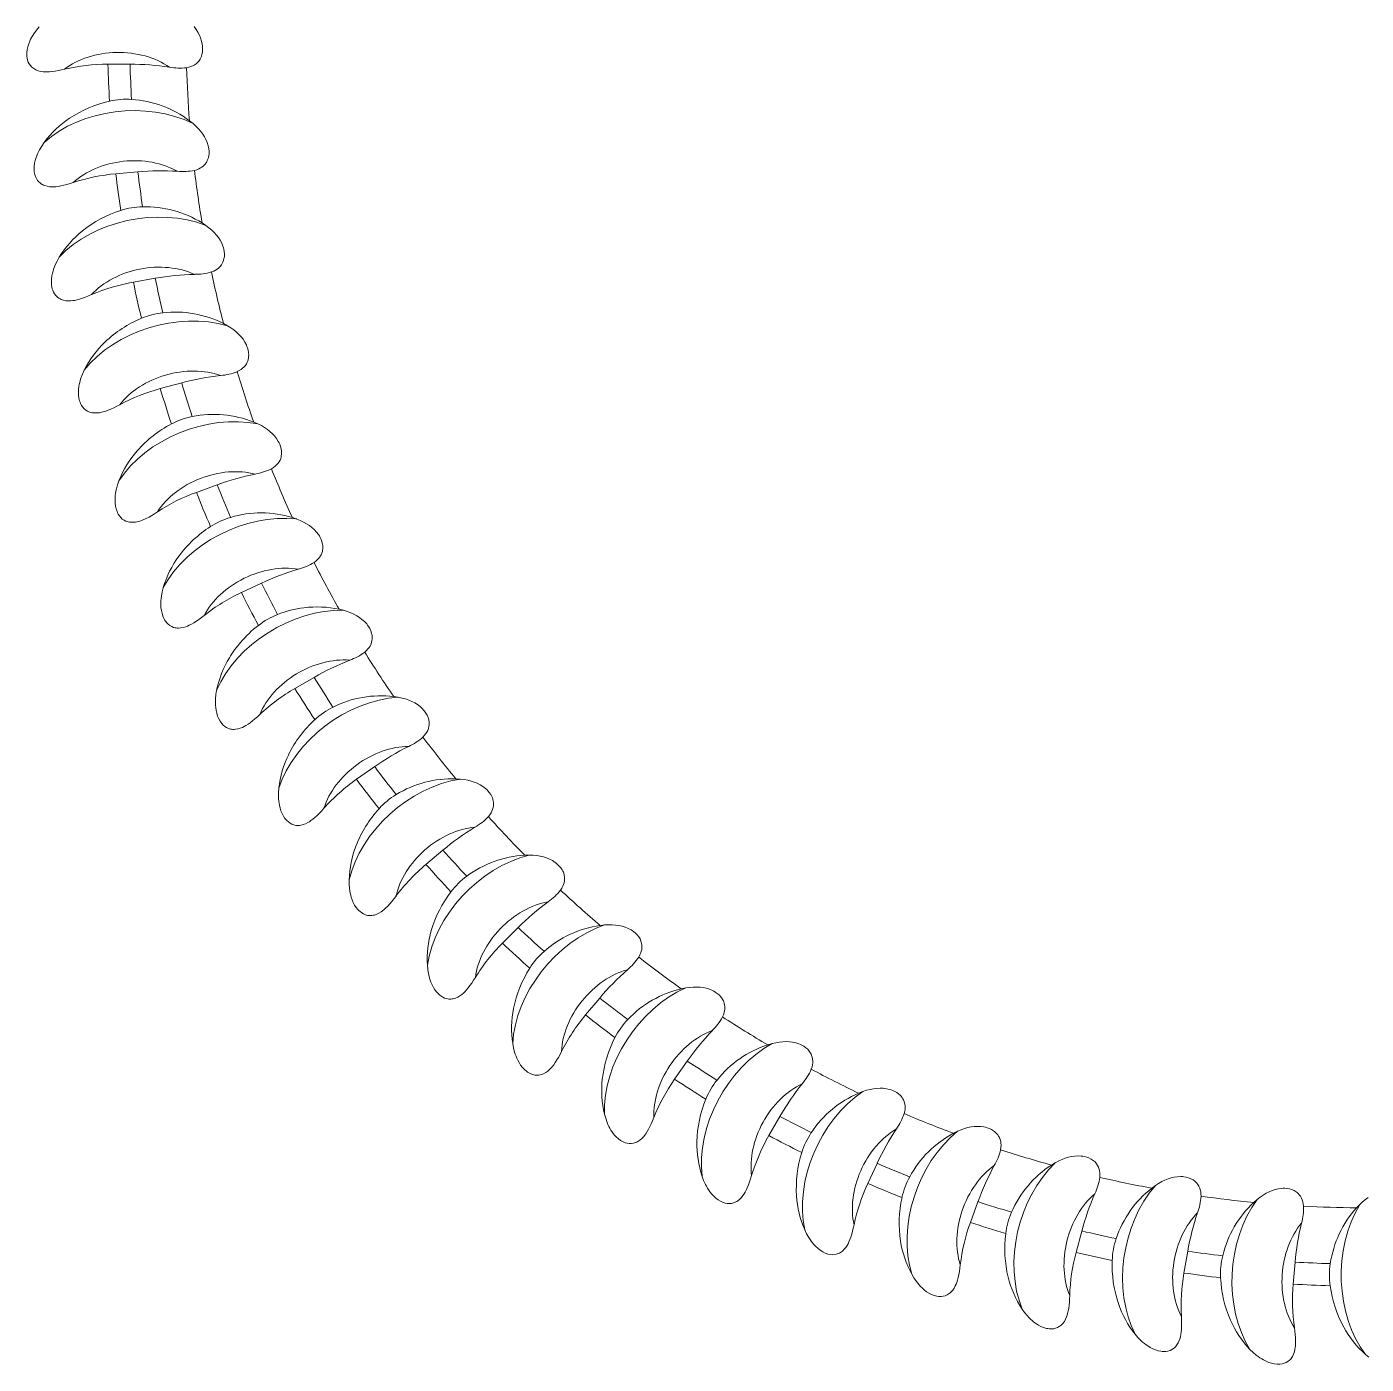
# Model space of a CAD drawing. Extents: x 89 to 596, y -47 to 440.
# Drawn here: x 535.65 to 565.92, y 186.15 to 216.38 of the extents above; entities that cross this region are included whole.
import ezdxf

# ---------------------------------------------------------------- set-up
doc = ezdxf.new("R2010")
doc.units = 0
doc.header["$LTSCALE"] = 7
doc.header["$MEASUREMENT"] = 0
doc.layers.add('8', color=252, linetype='CONTINUOUS', lineweight=15)

msp = doc.modelspace()

# ---------------------------------------------------------------- linework, layer by layer
at = {"layer": '8', "ltscale": 0.012506}
for p, q in [((537.484, 215.53), (537.984, 215.53)), ((537.665, 213.054), (538.163, 213.098)), ((540.5, 203.588), (540.953, 203.8)), ((541.71, 201.421), (542.143, 201.671)), ((552.424, 191.316), (552.674, 191.749)), ((556.978, 189.352), (557.149, 189.822))]:
    msp.add_line(p, q, dxfattribs=at)
at = {"layer": '8', "ltscale": 0.002558}
for p, q in [((539.329, 214.253), (539.409, 214.189)), ((540.099, 209.667), (540.189, 209.618)), ((542.711, 203.211), (542.811, 203.187)), ((543.946, 201.238), (544.047, 201.223)), ((545.348, 199.38), (545.45, 199.373)), ((550.444, 194.633), (550.544, 194.653)), ((556.595, 191.367), (556.686, 191.412)), ((563.382, 189.804), (563.458, 189.872))]:
    msp.add_line(p, q, dxfattribs=at)
at = {"layer": '8', "ltscale": 0.002557}
for p, q in [((539.614, 211.943), (539.699, 211.886)), ((541.654, 205.284), (541.751, 205.251)), ((546.906, 197.651), (547.008, 197.654)), ((548.609, 196.065), (548.711, 196.076)), ((552.396, 193.367), (552.494, 193.396)), ((558.809, 190.649), (558.896, 190.702)), ((561.077, 190.127), (561.159, 190.188)), ((565.706, 189.684), (565.776, 189.758))]:
    msp.add_line(p, q, dxfattribs=at)
at = {"layer": '8', "ltscale": 0.012505}
for p, q in [((538.061, 210.604), (538.553, 210.691)), ((539.484, 205.853), (539.954, 206.024)), ((543.104, 199.368), (543.514, 199.655)), ((544.672, 197.444), (545.055, 197.765)), ((546.402, 195.663), (546.755, 196.017)), ((548.28, 194.041), (548.601, 194.424)), ((550.292, 192.588), (550.579, 192.998)), ((554.658, 190.235), (554.869, 190.688)), ((559.366, 188.675), (559.495, 189.159)), ((561.804, 188.209), (561.891, 188.702)), ((564.273, 187.957), (564.317, 188.456))]:
    msp.add_line(p, q, dxfattribs=at)
at = {"layer": '8', "ltscale": 0.012507}
msp.add_line((538.668, 208.197), (539.152, 208.327), dxfattribs=at)
at = {"layer": '8', "ltscale": 0.002556}
for p, q in [((540.781, 207.441), (540.874, 207.4)), ((554.452, 192.275), (554.547, 192.312))]:
    msp.add_line(p, q, dxfattribs=at)
at = {"layer": '8'}
for points in [[(535.931, 216.375), (535.869, 216.3), (535.812, 216.22), (535.785, 216.178), (535.76, 216.134), (535.738, 216.092), (535.718, 216.049), (535.694, 215.988), (535.675, 215.926), (535.661, 215.863), (535.652, 215.798), (535.651, 215.734), (535.653, 215.703), (535.657, 215.671), (535.668, 215.624), (535.684, 215.578), (535.706, 215.536), (535.733, 215.497), (535.765, 215.464), (535.786, 215.445), (535.808, 215.429), (535.833, 215.415), (535.858, 215.402), (535.91, 215.382), (535.964, 215.368), (536.019, 215.36), (536.061, 215.357), (536.104, 215.356), (536.162, 215.358), (536.219, 215.363), (536.289, 215.372), (536.357, 215.384), (536.432, 215.399), (536.506, 215.416)], [(539.261, 215.451), (539.314, 215.462), (539.361, 215.476), (539.401, 215.492), (539.435, 215.51), (539.477, 215.539), (539.51, 215.569), (539.537, 215.599), (539.554, 215.622), (539.569, 215.645), (539.592, 215.691), (539.602, 215.719), (539.61, 215.746), (539.621, 215.8), (539.626, 215.854), (539.626, 215.908), (539.623, 215.943), (539.618, 215.979), (539.602, 216.051), (539.579, 216.123), (539.551, 216.188), (539.518, 216.252), (539.478, 216.317), (539.432, 216.381)], [(539.442, 213.131), (539.494, 213.146), (539.539, 213.164), (539.577, 213.184), (539.61, 213.205), (539.649, 213.237), (539.68, 213.27), (539.704, 213.302), (539.719, 213.326), (539.731, 213.35), (539.75, 213.399), (539.758, 213.427), (539.764, 213.455), (539.77, 213.51), (539.771, 213.564), (539.766, 213.617), (539.76, 213.653), (539.751, 213.688), (539.729, 213.758), (539.7, 213.828), (539.667, 213.89), (539.628, 213.951), (539.583, 214.012), (539.532, 214.072), (539.474, 214.131), (539.409, 214.189)], [(536.044, 213.761), (535.989, 213.681), (535.939, 213.597), (535.916, 213.552), (535.895, 213.506), (535.877, 213.462), (535.861, 213.418), (535.842, 213.355), (535.828, 213.291), (535.819, 213.227), (535.817, 213.162), (535.821, 213.098), (535.826, 213.067), (535.833, 213.036), (535.847, 212.989), (535.868, 212.946), (535.893, 212.905), (535.923, 212.869), (535.958, 212.838), (535.98, 212.822), (536.004, 212.808), (536.03, 212.796), (536.056, 212.785), (536.109, 212.77), (536.164, 212.761), (536.22, 212.758), (536.263, 212.758), (536.305, 212.761), (536.363, 212.768), (536.42, 212.778), (536.488, 212.793), (536.555, 212.811), (536.628, 212.833), (536.701, 212.856)], [(539.824, 210.835), (539.875, 210.855), (539.918, 210.877), (539.955, 210.9), (539.985, 210.923), (540.021, 210.959), (540.049, 210.994), (540.07, 211.029), (540.083, 211.054), (540.093, 211.079), (540.108, 211.129), (540.113, 211.158), (540.117, 211.186), (540.118, 211.241), (540.114, 211.295), (540.104, 211.348), (540.095, 211.383), (540.084, 211.417), (540.056, 211.485), (540.02, 211.552), (539.982, 211.611), (539.938, 211.669), (539.888, 211.725), (539.831, 211.78), (539.769, 211.834), (539.699, 211.886)], [(536.384, 211.167), (536.336, 211.082), (536.294, 210.994), (536.275, 210.947), (536.258, 210.899), (536.244, 210.854), (536.231, 210.809), (536.218, 210.745), (536.21, 210.68), (536.207, 210.615), (536.21, 210.55), (536.22, 210.487), (536.227, 210.456), (536.237, 210.426), (536.256, 210.381), (536.28, 210.339), (536.308, 210.301), (536.342, 210.268), (536.379, 210.24), (536.403, 210.226), (536.428, 210.214), (536.454, 210.204), (536.481, 210.196), (536.536, 210.185), (536.591, 210.181), (536.647, 210.182), (536.689, 210.187), (536.732, 210.193), (536.788, 210.205), (536.844, 210.22), (536.911, 210.241), (536.976, 210.265), (537.047, 210.293), (537.117, 210.322)], [(540.405, 208.581), (540.454, 208.605), (540.495, 208.631), (540.529, 208.657), (540.558, 208.683), (540.591, 208.722), (540.615, 208.76), (540.634, 208.796), (540.644, 208.822), (540.652, 208.848), (540.662, 208.899), (540.665, 208.928), (540.666, 208.956), (540.663, 209.012), (540.654, 209.065), (540.639, 209.117), (540.627, 209.151), (540.613, 209.184), (540.579, 209.249), (540.538, 209.313), (540.495, 209.368), (540.446, 209.422), (540.391, 209.474), (540.33, 209.524), (540.263, 209.572), (540.189, 209.618)], [(536.95, 208.612), (536.909, 208.523), (536.875, 208.432), (536.86, 208.383), (536.847, 208.335), (536.836, 208.288), (536.828, 208.242), (536.821, 208.177), (536.818, 208.112), (536.821, 208.047), (536.83, 207.983), (536.845, 207.921), (536.855, 207.89), (536.867, 207.861), (536.89, 207.818), (536.917, 207.778), (536.949, 207.743), (536.985, 207.713), (537.025, 207.688), (537.05, 207.676), (537.076, 207.667), (537.103, 207.659), (537.131, 207.653), (537.186, 207.647), (537.241, 207.648), (537.297, 207.654), (537.339, 207.662), (537.38, 207.673), (537.436, 207.689), (537.49, 207.709), (537.554, 207.736), (537.618, 207.765), (537.686, 207.799), (537.753, 207.835)], [(541.18, 206.387), (541.226, 206.415), (541.265, 206.444), (541.297, 206.473), (541.323, 206.502), (541.353, 206.543), (541.374, 206.583), (541.389, 206.62), (541.397, 206.647), (541.403, 206.674), (541.409, 206.726), (541.409, 206.755), (541.408, 206.783), (541.399, 206.838), (541.386, 206.89), (541.367, 206.941), (541.352, 206.973), (541.335, 207.005), (541.296, 207.067), (541.249, 207.127), (541.201, 207.178), (541.147, 207.228), (541.088, 207.275), (541.023, 207.319), (540.952, 207.361), (540.874, 207.4)], [(537.735, 206.117), (537.702, 206.025), (537.676, 205.93), (537.665, 205.881), (537.657, 205.831), (537.651, 205.784), (537.647, 205.737), (537.645, 205.672), (537.648, 205.607), (537.656, 205.542), (537.67, 205.479), (537.691, 205.418), (537.704, 205.389), (537.719, 205.361), (537.745, 205.32), (537.776, 205.283), (537.81, 205.251), (537.849, 205.224), (537.89, 205.203), (537.917, 205.193), (537.943, 205.186), (537.971, 205.18), (537.999, 205.177), (538.055, 205.176), (538.11, 205.181), (538.165, 205.193), (538.206, 205.204), (538.246, 205.218), (538.3, 205.24), (538.352, 205.264), (538.414, 205.296), (538.474, 205.331), (538.539, 205.371), (538.603, 205.412)], [(542.143, 204.268), (542.187, 204.3), (542.224, 204.333), (542.253, 204.365), (542.276, 204.395), (542.302, 204.439), (542.32, 204.48), (542.331, 204.519), (542.337, 204.547), (542.341, 204.574), (542.342, 204.626), (542.34, 204.655), (542.336, 204.683), (542.323, 204.737), (542.304, 204.788), (542.281, 204.836), (542.264, 204.867), (542.244, 204.898), (542.199, 204.956), (542.148, 205.012), (542.095, 205.059), (542.038, 205.103), (541.975, 205.145), (541.906, 205.183), (541.831, 205.219), (541.751, 205.251)], [(538.735, 203.699), (538.711, 203.604), (538.693, 203.508), (538.686, 203.458), (538.682, 203.407), (538.68, 203.36), (538.68, 203.313), (538.684, 203.248), (538.693, 203.183), (538.707, 203.12), (538.726, 203.058), (538.752, 202.999), (538.767, 202.971), (538.785, 202.945), (538.814, 202.906), (538.848, 202.872), (538.886, 202.843), (538.926, 202.819), (538.97, 202.802), (538.996, 202.795), (539.024, 202.789), (539.052, 202.786), (539.08, 202.785), (539.135, 202.789), (539.19, 202.8), (539.244, 202.816), (539.284, 202.831), (539.323, 202.848), (539.374, 202.874), (539.424, 202.903), (539.483, 202.941), (539.54, 202.98), (539.602, 203.026), (539.662, 203.072)], [(543.288, 202.242), (543.329, 202.277), (543.362, 202.313), (543.389, 202.347), (543.409, 202.38), (543.431, 202.426), (543.445, 202.468), (543.453, 202.508), (543.457, 202.536), (543.458, 202.563), (543.454, 202.615), (543.45, 202.644), (543.443, 202.672), (543.426, 202.724), (543.403, 202.773), (543.376, 202.82), (543.355, 202.849), (543.333, 202.878), (543.284, 202.932), (543.227, 202.982), (543.171, 203.025), (543.11, 203.064), (543.043, 203.1), (542.972, 203.133), (542.894, 203.162), (542.811, 203.187)], [(539.942, 201.377), (539.926, 201.281), (539.917, 201.184), (539.915, 201.133), (539.915, 201.082), (539.917, 201.035), (539.921, 200.988), (539.931, 200.924), (539.945, 200.86), (539.964, 200.798), (539.989, 200.738), (540.02, 200.682), (540.038, 200.656), (540.057, 200.631), (540.09, 200.595), (540.127, 200.563), (540.167, 200.538), (540.209, 200.518), (540.254, 200.504), (540.281, 200.499), (540.309, 200.497), (540.337, 200.496), (540.365, 200.498), (540.42, 200.506), (540.474, 200.521), (540.526, 200.542), (540.564, 200.56), (540.602, 200.581), (540.651, 200.612), (540.698, 200.645), (540.753, 200.687), (540.807, 200.732), (540.864, 200.782), (540.92, 200.834)], [(544.605, 200.323), (544.642, 200.362), (544.672, 200.4), (544.696, 200.437), (544.713, 200.471), (544.731, 200.519), (544.741, 200.562), (544.746, 200.602), (544.747, 200.63), (544.746, 200.658), (544.738, 200.709), (544.731, 200.737), (544.722, 200.764), (544.7, 200.815), (544.673, 200.862), (544.642, 200.906), (544.619, 200.934), (544.594, 200.96), (544.54, 201.01), (544.48, 201.055), (544.42, 201.093), (544.356, 201.126), (544.286, 201.156), (544.212, 201.183), (544.132, 201.205), (544.047, 201.223)], [(546.084, 198.526), (546.118, 198.568), (546.144, 198.609), (546.164, 198.647), (546.179, 198.683), (546.193, 198.732), (546.199, 198.776), (546.2, 198.816), (546.199, 198.845), (546.195, 198.872), (546.183, 198.922), (546.173, 198.95), (546.162, 198.976), (546.136, 199.025), (546.105, 199.069), (546.07, 199.11), (546.045, 199.135), (546.018, 199.16), (545.96, 199.204), (545.895, 199.245), (545.833, 199.277), (545.765, 199.304), (545.694, 199.328), (545.617, 199.348), (545.536, 199.363), (545.45, 199.373)], [(541.347, 199.17), (541.339, 199.073), (541.338, 198.975), (541.341, 198.924), (541.345, 198.874), (541.352, 198.827), (541.36, 198.78), (541.375, 198.717), (541.395, 198.655), (541.42, 198.595), (541.45, 198.537), (541.485, 198.484), (541.505, 198.459), (541.527, 198.436), (541.563, 198.403), (541.602, 198.375), (541.644, 198.353), (541.688, 198.337), (541.734, 198.327), (541.761, 198.325), (541.789, 198.324), (541.817, 198.326), (541.845, 198.33), (541.899, 198.344), (541.951, 198.364), (542.001, 198.389), (542.038, 198.41), (542.073, 198.434), (542.119, 198.469), (542.164, 198.506), (542.215, 198.553), (542.265, 198.602), (542.317, 198.658), (542.368, 198.714)], [(547.713, 196.864), (547.744, 196.909), (547.767, 196.952), (547.783, 196.992), (547.795, 197.029), (547.804, 197.079), (547.807, 197.124), (547.804, 197.164), (547.8, 197.192), (547.794, 197.219), (547.778, 197.268), (547.766, 197.295), (547.752, 197.32), (547.722, 197.366), (547.687, 197.408), (547.649, 197.445), (547.622, 197.468), (547.593, 197.49), (547.531, 197.53), (547.463, 197.564), (547.398, 197.59), (547.329, 197.612), (547.255, 197.63), (547.177, 197.643), (547.095, 197.651), (547.008, 197.654)], [(542.939, 197.093), (542.94, 196.996), (542.947, 196.898), (542.954, 196.848), (542.963, 196.798), (542.973, 196.752), (542.986, 196.706), (543.006, 196.645), (543.031, 196.584), (543.061, 196.527), (543.096, 196.472), (543.136, 196.422), (543.158, 196.399), (543.182, 196.378), (543.22, 196.348), (543.262, 196.324), (543.306, 196.305), (543.351, 196.293), (543.397, 196.288), (543.425, 196.288), (543.453, 196.29), (543.481, 196.294), (543.508, 196.3), (543.561, 196.318), (543.611, 196.343), (543.659, 196.372), (543.693, 196.397), (543.726, 196.424), (543.769, 196.462), (543.81, 196.503), (543.857, 196.555), (543.902, 196.608), (543.95, 196.668), (543.996, 196.728)], [(549.482, 195.351), (549.508, 195.399), (549.527, 195.444), (549.54, 195.485), (549.549, 195.523), (549.554, 195.573), (549.552, 195.618), (549.547, 195.658), (549.54, 195.686), (549.532, 195.711), (549.511, 195.759), (549.496, 195.785), (549.481, 195.808), (549.447, 195.852), (549.408, 195.89), (549.367, 195.925), (549.338, 195.945), (549.307, 195.964), (549.242, 195.998), (549.172, 196.027), (549.104, 196.047), (549.033, 196.063), (548.959, 196.074), (548.88, 196.08), (548.798, 196.081), (548.711, 196.076)], [(544.706, 195.164), (544.715, 195.066), (544.731, 194.97), (544.742, 194.92), (544.755, 194.872), (544.77, 194.826), (544.786, 194.782), (544.812, 194.722), (544.842, 194.664), (544.877, 194.61), (544.916, 194.558), (544.961, 194.512), (544.985, 194.491), (545.01, 194.472), (545.051, 194.446), (545.095, 194.425), (545.14, 194.411), (545.186, 194.402), (545.233, 194.401), (545.26, 194.403), (545.288, 194.408), (545.315, 194.414), (545.342, 194.423), (545.393, 194.446), (545.441, 194.474), (545.486, 194.508), (545.518, 194.535), (545.548, 194.565), (545.588, 194.607), (545.625, 194.652), (545.668, 194.707), (545.708, 194.764), (545.75, 194.827), (545.79, 194.892)], [(551.376, 193.998), (551.398, 194.048), (551.413, 194.094), (551.422, 194.137), (551.427, 194.175), (551.428, 194.226), (551.422, 194.27), (551.413, 194.309), (551.404, 194.336), (551.394, 194.361), (551.369, 194.407), (551.352, 194.431), (551.335, 194.454), (551.297, 194.494), (551.255, 194.529), (551.211, 194.559), (551.18, 194.577), (551.148, 194.594), (551.08, 194.622), (551.008, 194.644), (550.939, 194.659), (550.867, 194.668), (550.791, 194.673), (550.713, 194.672), (550.63, 194.666), (550.544, 194.653)], [(546.634, 193.395), (546.652, 193.299), (546.676, 193.204), (546.691, 193.156), (546.709, 193.108), (546.727, 193.065), (546.747, 193.022), (546.778, 192.965), (546.813, 192.91), (546.853, 192.858), (546.897, 192.81), (546.945, 192.768), (546.97, 192.749), (546.997, 192.732), (547.041, 192.71), (547.086, 192.693), (547.132, 192.683), (547.179, 192.679), (547.225, 192.681), (547.253, 192.686), (547.28, 192.693), (547.306, 192.702), (547.332, 192.713), (547.381, 192.74), (547.426, 192.772), (547.468, 192.81), (547.498, 192.84), (547.526, 192.872), (547.561, 192.918), (547.594, 192.965), (547.632, 193.024), (547.667, 193.084), (547.703, 193.151), (547.738, 193.219)], [(553.38, 192.815), (553.398, 192.867), (553.409, 192.914), (553.414, 192.957), (553.416, 192.996), (553.412, 193.047), (553.403, 193.09), (553.39, 193.129), (553.379, 193.155), (553.366, 193.179), (553.337, 193.222), (553.319, 193.245), (553.3, 193.265), (553.258, 193.302), (553.214, 193.333), (553.167, 193.36), (553.135, 193.375), (553.101, 193.389), (553.031, 193.411), (552.957, 193.427), (552.887, 193.435), (552.815, 193.439), (552.739, 193.437), (552.661, 193.429), (552.579, 193.415), (552.494, 193.396)], [(555.48, 191.812), (555.493, 191.865), (555.5, 191.913), (555.502, 191.956), (555.5, 191.994), (555.492, 192.045), (555.479, 192.088), (555.463, 192.125), (555.449, 192.15), (555.435, 192.173), (555.402, 192.213), (555.382, 192.234), (555.361, 192.253), (555.316, 192.286), (555.269, 192.313), (555.221, 192.336), (555.187, 192.348), (555.152, 192.359), (555.081, 192.375), (555.005, 192.384), (554.935, 192.386), (554.862, 192.383), (554.787, 192.375), (554.71, 192.36), (554.63, 192.34), (554.547, 192.312)], [(548.709, 191.801), (548.735, 191.707), (548.767, 191.615), (548.787, 191.568), (548.808, 191.522), (548.83, 191.48), (548.854, 191.439), (548.89, 191.385), (548.93, 191.333), (548.974, 191.285), (549.022, 191.242), (549.073, 191.204), (549.1, 191.187), (549.128, 191.173), (549.174, 191.154), (549.22, 191.141), (549.267, 191.135), (549.314, 191.135), (549.36, 191.142), (549.387, 191.149), (549.413, 191.158), (549.439, 191.169), (549.464, 191.183), (549.51, 191.213), (549.552, 191.25), (549.591, 191.291), (549.618, 191.324), (549.643, 191.358), (549.674, 191.407), (549.703, 191.457), (549.735, 191.519), (549.765, 191.581), (549.796, 191.651), (549.824, 191.722)], [(557.659, 190.995), (557.668, 191.049), (557.67, 191.097), (557.668, 191.141), (557.663, 191.179), (557.651, 191.228), (557.634, 191.27), (557.615, 191.305), (557.599, 191.329), (557.583, 191.35), (557.547, 191.388), (557.525, 191.407), (557.502, 191.424), (557.455, 191.453), (557.406, 191.476), (557.355, 191.494), (557.321, 191.504), (557.285, 191.511), (557.212, 191.521), (557.137, 191.524), (557.066, 191.52), (556.994, 191.511), (556.92, 191.495), (556.844, 191.474), (556.766, 191.447), (556.686, 191.412)], [(559.902, 190.371), (559.905, 190.425), (559.904, 190.474), (559.898, 190.517), (559.889, 190.555), (559.873, 190.603), (559.852, 190.643), (559.83, 190.677), (559.813, 190.699), (559.794, 190.719), (559.755, 190.753), (559.731, 190.77), (559.707, 190.785), (559.658, 190.81), (559.607, 190.829), (559.555, 190.842), (559.52, 190.849), (559.484, 190.853), (559.411, 190.856), (559.335, 190.852), (559.265, 190.842), (559.194, 190.827), (559.122, 190.805), (559.048, 190.778), (558.973, 190.744), (558.896, 190.702)], [(550.915, 190.394), (550.949, 190.303), (550.99, 190.213), (551.013, 190.169), (551.038, 190.125), (551.064, 190.085), (551.091, 190.047), (551.132, 189.995), (551.176, 189.947), (551.224, 189.903), (551.275, 189.864), (551.33, 189.831), (551.358, 189.817), (551.388, 189.805), (551.434, 189.79), (551.482, 189.782), (551.529, 189.779), (551.576, 189.783), (551.621, 189.794), (551.648, 189.803), (551.673, 189.815), (551.698, 189.828), (551.721, 189.844), (551.764, 189.879), (551.803, 189.919), (551.838, 189.963), (551.862, 189.998), (551.884, 190.034), (551.911, 190.085), (551.936, 190.138), (551.962, 190.202), (551.986, 190.268), (552.011, 190.34), (552.033, 190.412)], [(562.19, 189.945), (562.188, 190), (562.183, 190.048), (562.173, 190.09), (562.162, 190.127), (562.14, 190.173), (562.117, 190.212), (562.092, 190.243), (562.073, 190.264), (562.052, 190.282), (562.01, 190.313), (561.985, 190.328), (561.96, 190.341), (561.909, 190.361), (561.856, 190.375), (561.803, 190.384), (561.768, 190.388), (561.732, 190.389), (561.658, 190.386), (561.583, 190.375), (561.515, 190.359), (561.445, 190.338), (561.375, 190.31), (561.304, 190.276), (561.232, 190.235), (561.159, 190.188)], [(564.506, 189.72), (564.5, 189.774), (564.49, 189.822), (564.477, 189.864), (564.462, 189.899), (564.437, 189.943), (564.411, 189.979), (564.383, 190.009), (564.362, 190.027), (564.34, 190.044), (564.296, 190.071), (564.269, 190.084), (564.243, 190.094), (564.19, 190.11), (564.137, 190.12), (564.083, 190.124), (564.047, 190.124), (564.011, 190.122), (563.938, 190.113), (563.864, 190.096), (563.798, 190.074), (563.73, 190.046), (563.663, 190.013), (563.595, 189.972), (563.527, 189.926), (563.458, 189.872)], [(565.968, 189.916), (565.904, 189.87), (565.84, 189.817), (565.776, 189.758)], [(553.235, 189.185), (553.277, 189.097), (553.325, 189.011), (553.353, 188.969), (553.382, 188.928), (553.411, 188.89), (553.441, 188.854), (553.486, 188.807), (553.534, 188.763), (553.586, 188.723), (553.64, 188.688), (553.698, 188.66), (553.727, 188.648), (553.758, 188.639), (553.805, 188.629), (553.853, 188.624), (553.901, 188.626), (553.947, 188.634), (553.991, 188.649), (554.016, 188.66), (554.041, 188.674), (554.064, 188.689), (554.087, 188.707), (554.126, 188.745), (554.162, 188.789), (554.193, 188.835), (554.213, 188.872), (554.232, 188.911), (554.255, 188.964), (554.274, 189.018), (554.295, 189.085), (554.314, 189.152), (554.331, 189.226), (554.347, 189.301)], [(555.652, 188.182), (555.701, 188.098), (555.757, 188.017), (555.788, 187.977), (555.82, 187.939), (555.852, 187.904), (555.886, 187.871), (555.935, 187.827), (555.987, 187.788), (556.041, 187.753), (556.099, 187.723), (556.159, 187.7), (556.189, 187.691), (556.22, 187.684), (556.268, 187.678), (556.317, 187.678), (556.364, 187.684), (556.409, 187.696), (556.452, 187.714), (556.476, 187.728), (556.499, 187.743), (556.521, 187.761), (556.542, 187.781), (556.578, 187.822), (556.609, 187.868), (556.636, 187.918), (556.654, 187.956), (556.669, 187.996), (556.687, 188.051), (556.702, 188.107), (556.717, 188.175), (556.729, 188.244), (556.74, 188.319), (556.75, 188.395)], [(558.147, 187.394), (558.204, 187.315), (558.266, 187.239), (558.3, 187.202), (558.336, 187.166), (558.371, 187.135), (558.407, 187.104), (558.46, 187.065), (558.515, 187.031), (558.572, 187), (558.632, 186.976), (558.694, 186.958), (558.725, 186.952), (558.756, 186.948), (558.805, 186.946), (558.853, 186.95), (558.899, 186.96), (558.944, 186.976), (558.985, 186.998), (559.008, 187.013), (559.029, 187.031), (559.05, 187.051), (559.068, 187.072), (559.101, 187.116), (559.128, 187.165), (559.15, 187.217), (559.164, 187.257), (559.176, 187.298), (559.189, 187.354), (559.199, 187.411), (559.208, 187.48), (559.215, 187.549), (559.219, 187.626), (559.222, 187.702)], [(560.701, 186.827), (560.765, 186.753), (560.833, 186.683), (560.871, 186.649), (560.909, 186.616), (560.947, 186.588), (560.986, 186.561), (561.041, 186.526), (561.099, 186.496), (561.159, 186.471), (561.221, 186.452), (561.284, 186.44), (561.315, 186.436), (561.347, 186.435), (561.396, 186.437), (561.443, 186.445), (561.489, 186.459), (561.531, 186.479), (561.57, 186.505), (561.592, 186.522), (561.612, 186.542), (561.63, 186.563), (561.647, 186.586), (561.676, 186.633), (561.699, 186.684), (561.716, 186.737), (561.727, 186.778), (561.735, 186.82), (561.743, 186.877), (561.748, 186.935), (561.751, 187.005), (561.751, 187.074), (561.749, 187.151), (561.746, 187.227)], [(563.295, 186.484), (563.365, 186.416), (563.439, 186.352), (563.479, 186.321), (563.521, 186.292), (563.561, 186.267), (563.602, 186.244), (563.66, 186.214), (563.721, 186.19), (563.782, 186.17), (563.846, 186.156), (563.909, 186.149), (563.941, 186.148), (563.973, 186.15), (564.021, 186.156), (564.068, 186.169), (564.112, 186.187), (564.152, 186.21), (564.189, 186.239), (564.209, 186.258), (564.227, 186.279), (564.244, 186.302), (564.259, 186.326), (564.283, 186.376), (564.301, 186.429), (564.314, 186.483), (564.321, 186.525), (564.326, 186.567), (564.329, 186.625), (564.329, 186.683), (564.325, 186.753), (564.32, 186.822), (564.311, 186.898), (564.301, 186.973)], [(565.909, 186.369), (565.984, 186.307)]]:
    msp.add_lwpolyline(points, dxfattribs=at)
for centre, radius, start, end in [((537.482, 211.271), 4.259, 89.9739, 103.2477), ((565.923, 216.361), 28.451, 181.6745, 183.3591), ((537.983, 209.481), 6.049, 81.5093, 89.9882), ((565.923, 216.361), 27.951, 181.7044, 183.3358), ((539.115, 216.761), 1.319, 259.5776, 276.3557), ((565.923, 216.361), 26.678, 181.9544, 184.5327), ((538.11, 212.059), 2.699, 102.5982, 123.5943), ((537.91, 213.001), 1.737, 86.3825, 102.9342), ((537.875, 212.319), 2.419, 53.059, 86.5756), ((537.903, 212.385), 2.314, 123.7961, 143.4766), ((538.689, 207.072), 6.049, 86.5093, 94.9882), ((539.182, 214.423), 1.319, 264.5776, 281.3557), ((565.923, 216.361), 26.678, 186.9544, 189.5327), ((538.034, 208.811), 4.259, 94.9739, 108.2477), ((565.923, 216.361), 28.451, 186.6745, 188.3591), ((565.923, 216.361), 27.951, 186.7044, 188.3358), ((538.591, 209.651), 2.699, 107.5982, 128.5943), ((538.309, 210.572), 1.737, 91.3832, 107.9352), ((538.334, 209.89), 2.419, 58.059, 91.5756), ((538.357, 209.958), 2.314, 128.7961, 148.4766), ((539.602, 204.733), 6.049, 91.5093, 99.9882), ((539.453, 212.1), 1.319, 269.5776, 286.3557), ((565.923, 216.361), 26.678, 191.9544, 194.5327), ((538.798, 206.409), 4.259, 99.9739, 113.2477), ((565.923, 216.361), 28.451, 191.6745, 193.3591), ((565.923, 216.361), 27.951, 191.7044, 193.3358), ((538.919, 208.187), 1.737, 96.3824, 112.9341), ((539.003, 207.51), 2.419, 63.059, 96.5756), ((539.279, 207.295), 2.699, 112.5982, 133.5943), ((539.02, 207.579), 2.314, 133.7961, 153.4766), ((539.925, 209.809), 1.319, 274.5776, 291.3557), ((565.923, 216.361), 26.678, 196.9544, 199.5327), ((540.716, 202.484), 6.049, 96.5093, 104.9882), ((565.923, 216.361), 27.951, 196.7044, 198.3358), ((539.769, 204.083), 4.259, 104.9739, 118.2477), ((565.923, 216.361), 28.451, 196.6745, 198.3591), ((540.171, 205.007), 2.699, 117.5982, 138.5943), ((539.734, 205.865), 1.737, 101.3835, 117.9344), ((539.877, 205.197), 2.419, 68.059, 101.5756), ((539.887, 205.268), 2.314, 138.7961, 158.4766), ((542.021, 200.339), 6.049, 101.5093, 109.9882), ((540.595, 207.568), 1.319, 279.5776, 296.3557), ((565.923, 216.361), 26.678, 201.9544, 204.5327), ((540.938, 201.85), 4.259, 109.9739, 123.2477), ((565.923, 216.361), 28.451, 201.6745, 203.3591), ((565.923, 216.361), 27.951, 201.7044, 203.3358), ((540.748, 203.622), 1.737, 106.3835, 122.9344), ((540.949, 202.97), 2.419, 73.059, 106.5756), ((541.258, 202.806), 2.699, 122.5982, 143.5943), ((540.953, 203.041), 2.314, 143.7961, 163.4766), ((543.509, 198.317), 6.049, 106.5093, 114.9882), ((541.458, 205.394), 1.319, 284.5776, 301.3557), ((565.923, 216.361), 26.678, 206.9544, 209.5327), ((565.923, 216.361), 27.951, 206.7044, 208.3358), ((542.298, 199.728), 4.259, 114.9739, 128.2477), ((565.923, 216.361), 28.451, 206.6745, 208.3591), ((542.219, 200.805), 2.46, 97.1088, 111.4229), ((542.212, 200.874), 2.39, 77.9331, 97.1322), ((542.607, 200.632), 2.805, 127.8408, 139.2495), ((541.955, 201.476), 1.737, 111.3835, 127.9344), ((542.424, 200.791), 2.562, 139.2657, 148.8993), ((542.507, 203.303), 1.319, 289.5776, 306.3557), ((565.923, 216.361), 26.678, 211.9544, 214.5327), ((542.209, 200.915), 2.314, 148.7961, 168.4766), ((545.167, 196.432), 6.049, 111.5093, 119.9882), ((565.923, 216.361), 27.951, 211.7044, 213.3358), ((543.838, 197.732), 4.259, 119.9739, 133.2477), ((565.923, 216.361), 28.451, 211.6745, 213.3591), ((543.654, 198.836), 2.419, 83.059, 116.5756), ((543.987, 198.729), 2.699, 132.5982, 153.5943), ((543.343, 199.444), 1.737, 116.3835, 132.9344), ((546.982, 194.699), 6.049, 116.5093, 124.9882), ((543.734, 201.312), 1.319, 294.5776, 311.3557), ((565.923, 216.361), 26.678, 216.9544, 219.5327), ((543.646, 198.907), 2.314, 153.7961, 173.4766), ((565.923, 216.361), 27.951, 216.7044, 218.3358), ((545.545, 195.878), 4.259, 124.9739, 138.2477), ((565.923, 216.361), 28.451, 216.6745, 218.3591), ((545.266, 196.962), 2.419, 88.059, 121.5756), ((544.903, 197.54), 1.737, 121.3835, 137.9344), ((545.607, 196.884), 2.699, 137.5982, 158.5943), ((548.942, 193.131), 6.049, 121.5093, 129.9882), ((545.13, 199.435), 1.319, 299.5776, 316.3557), ((565.923, 216.361), 26.678, 221.9544, 224.5327), ((545.251, 197.032), 2.314, 158.7961, 178.4766), ((565.923, 216.361), 27.951, 221.7044, 223.3358), ((547.408, 194.18), 4.259, 129.9739, 143.2477), ((565.923, 216.361), 28.451, 221.6745, 223.3591), ((547.035, 195.235), 2.419, 93.059, 126.5756), ((546.624, 195.78), 1.737, 126.3835, 142.9344), ((547.382, 195.187), 2.699, 142.5982, 163.5943), ((546.684, 197.687), 1.319, 304.5776, 321.3557), ((565.923, 216.361), 26.678, 226.9544, 229.5327), ((551.032, 191.739), 6.049, 126.5093, 134.9882), ((547.015, 195.304), 2.314, 163.7961, 183.4766), ((565.923, 216.361), 27.951, 226.7044, 228.3358), ((548.948, 193.67), 2.419, 98.059, 131.5756), ((549.412, 192.651), 4.259, 134.9739, 148.2477), ((565.923, 216.361), 28.451, 226.6745, 228.3591), ((548.491, 194.176), 1.737, 131.3835, 147.9344), ((548.385, 196.081), 1.319, 309.5776, 326.3557), ((565.923, 216.361), 26.678, 231.9544, 234.5327), ((549.298, 193.652), 2.699, 147.5982, 168.5943), ((553.234, 190.535), 6.049, 131.5093, 139.9882), ((565.923, 216.361), 27.951, 231.7044, 233.3358), ((550.99, 192.276), 2.419, 103.059, 136.5756), ((548.922, 193.736), 2.314, 168.7961, 188.4766), ((551.541, 191.302), 4.259, 139.9739, 153.2477), ((565.923, 216.361), 28.451, 231.6745, 233.3591), ((550.491, 192.741), 1.737, 136.3835, 152.9344), ((550.219, 194.63), 1.319, 314.5776, 331.3557), ((565.923, 216.361), 26.678, 236.9544, 239.5327), ((551.341, 192.289), 2.699, 152.5982, 173.5943), ((555.534, 189.527), 6.049, 136.5093, 144.9882), ((553.146, 191.067), 2.419, 108.059, 141.5756), ((565.923, 216.361), 27.951, 236.7044, 238.3358), ((550.959, 192.34), 2.314, 173.7961, 193.4766), ((553.78, 190.144), 4.259, 144.9739, 158.2477), ((565.923, 216.361), 28.451, 236.6745, 238.3591), ((552.608, 191.486), 1.737, 141.3835, 157.9344), ((552.173, 193.344), 1.319, 319.5776, 336.3557), ((565.923, 216.361), 26.678, 241.9544, 244.5327), ((557.912, 188.724), 6.049, 141.5093, 149.9882), ((555.399, 190.049), 2.419, 113.059, 146.5756), ((553.494, 191.11), 2.699, 157.5982, 178.5943), ((565.923, 216.361), 27.951, 241.7044, 243.3358), ((554.231, 192.233), 1.319, 324.5776, 341.3557), ((565.923, 216.361), 26.678, 246.9544, 249.5327), ((554.827, 190.42), 1.737, 146.3835, 162.9344), ((560.351, 188.131), 6.049, 146.5093, 154.9882), ((557.733, 189.232), 2.419, 118.059, 151.5756), ((553.109, 191.127), 2.314, 178.7961, 198.4766), ((556.111, 189.185), 4.259, 149.9739, 163.2477), ((565.923, 216.361), 28.451, 241.6745, 243.3591), ((555.742, 190.123), 2.699, 162.5982, 183.5943), ((556.379, 191.306), 1.319, 329.5776, 346.3557), ((565.923, 216.361), 26.678, 251.9544, 254.5327), ((565.923, 216.361), 27.951, 246.7044, 248.3358), ((562.833, 187.752), 6.049, 151.5093, 159.9882), ((560.128, 188.621), 2.419, 123.059, 156.5756), ((558.517, 188.433), 4.259, 154.9739, 168.2477), ((565.923, 216.361), 28.451, 246.6745, 248.3591), ((557.13, 189.552), 1.737, 151.3835, 167.9344), ((558.599, 190.569), 1.319, 334.5776, 351.3557), ((565.923, 216.361), 26.678, 256.9544, 259.5327), ((562.568, 188.222), 2.419, 128.059, 161.5756), ((555.357, 190.107), 2.314, 183.7961, 203.4766), ((558.068, 189.335), 2.699, 167.5982, 188.5943), ((565.923, 216.361), 27.951, 251.7044, 253.3358), ((565.338, 187.592), 6.049, 156.5093, 164.9882), ((560.874, 190.029), 1.319, 339.5776, 356.3557), ((565.923, 216.361), 26.678, 261.9544, 264.5327), ((559.5, 188.887), 1.737, 156.3835, 172.9344), ((567.847, 187.65), 6.049, 161.5093, 169.9882), ((565.033, 188.037), 2.419, 133.059, 166.5756), ((563.189, 189.689), 1.319, 344.5776, 1.3557), ((565.923, 216.361), 26.678, 266.9544, 269.5327), ((567.505, 188.067), 2.419, 138.059, 171.5756), ((560.979, 187.894), 4.259, 159.9739, 173.2477), ((565.923, 216.361), 28.451, 251.6745, 253.3591), ((570.342, 187.927), 6.049, 166.5093, 174.9882), ((557.686, 189.286), 2.314, 188.7961, 208.4766), ((560.453, 188.753), 2.699, 172.5982, 193.5943), ((565.923, 216.361), 27.951, 256.7044, 258.3358), ((561.919, 188.432), 1.737, 161.3827, 177.9359), ((563.479, 187.571), 4.259, 164.9739, 178.2477), ((565.923, 216.361), 28.451, 256.6745, 258.3591), ((565.923, 216.361), 27.951, 261.7044, 263.3358), ((564.368, 188.189), 1.737, 166.3835, 182.9346), ((562.88, 188.382), 2.699, 177.5982, 198.5943), ((565.923, 216.361), 27.951, 266.7044, 268.3358), ((566.829, 188.161), 1.737, 171.3822, 187.9345), ((560.077, 188.671), 2.314, 193.7961, 213.4766), ((565.998, 187.468), 4.259, 169.9739, 183.2477), ((565.923, 216.361), 28.451, 261.6745, 263.3591), ((565.33, 188.223), 2.699, 182.5982, 203.5943), ((568.516, 187.584), 4.259, 174.9739, 188.2477), ((565.923, 216.361), 28.451, 266.6745, 268.3591), ((567.785, 188.278), 2.699, 187.5982, 208.5943), ((562.512, 188.266), 2.314, 198.7961, 218.4766), ((564.974, 188.076), 2.314, 203.7961, 223.4766), ((567.443, 188.101), 2.314, 208.7961, 228.4766)]:
    msp.add_arc(centre, radius, start, end, dxfattribs=at)
at = {"layer": '8', "extrusion": (0, 0, -1)}
for centre, major_axis, start_param, end_param in [((537.723, 214.629), (-1.65, 0), 0.741103, 2.344289), ((537.932, 212.741), (-2.441, -0.214), 0.750281, 2.280722), ((537.982, 212.177), (-1.644, -0.144), 0.741103, 2.344289), ((538.355, 210.315), (-2.413, -0.425), 0.750281, 2.280722), ((538.453, 209.758), (-1.625, -0.287), 0.741103, 2.344289), ((538.986, 207.935), (-2.367, -0.634), 0.750281, 2.280722), ((539.133, 207.389), (-1.594, -0.427), 0.741103, 2.344289), ((539.823, 205.62), (-2.302, -0.838), 0.750281, 2.280722), ((540.017, 205.088), (-1.55, -0.564), 0.741103, 2.344289), ((540.859, 203.386), (-2.22, -1.035), 0.750281, 2.280722), ((541.098, 202.873), (-1.495, -0.697), 0.741103, 2.344289), ((542.085, 201.251), (-2.122, -1.225), 0.750281, 2.280722), ((542.368, 200.761), (-1.429, -0.825), 0.741103, 2.344289), ((543.493, 199.23), (-2.007, -1.405), 0.750281, 2.280722), ((543.817, 198.767), (-1.352, -0.946), 0.741103, 2.344289), ((545.071, 197.341), (-1.877, -1.575), 0.750281, 2.280722), ((545.435, 196.907), (-1.264, -1.061), 0.741103, 2.344289), ((546.808, 195.596), (-1.732, -1.732), 0.750281, 2.280722), ((547.208, 195.196), (-1.167, -1.167), 0.741103, 2.344289), ((548.691, 194.009), (-1.575, -1.877), 0.750281, 2.280722), ((549.124, 193.645), (-1.061, -1.264), 0.741103, 2.344289), ((550.704, 192.592), (-1.405, -2.007), 0.750281, 2.280722), ((551.168, 192.267), (-0.946, -1.352), 0.741103, 2.344289), ((552.834, 191.356), (-1.225, -2.122), 0.750281, 2.280722), ((553.324, 191.073), (-0.825, -1.429), 0.741103, 2.344289), ((555.063, 190.31), (-1.035, -2.22), 0.750281, 2.280722), ((555.576, 190.071), (-0.697, -1.495), 0.741103, 2.344289), ((557.375, 189.463), (-0.838, -2.302), 0.750281, 2.280722), ((557.906, 189.269), (-0.564, -1.551), 0.741103, 2.344289), ((559.752, 188.82), (-0.634, -2.367), 0.750281, 2.280722), ((562.176, 188.387), (-0.425, -2.413), 0.750281, 2.280722), ((560.298, 188.673), (-0.427, -1.594), 0.741103, 2.344289), ((564.628, 188.167), (-0.214, -2.441), 0.750281, 2.280722), ((562.733, 188.289), (-0.286, -1.625), 0.741103, 2.344289), ((567.09, 188.161), (0, -2.45), 0.750281, 2.280722), ((565.191, 188.117), (-0.144, -1.644), 0.741103, 2.344289)]:
    msp.add_ellipse(centre, major_axis=major_axis, ratio=0.707107, start_param=start_param, end_param=end_param, dxfattribs=at)

doc.saveas('drawing.dxf')
